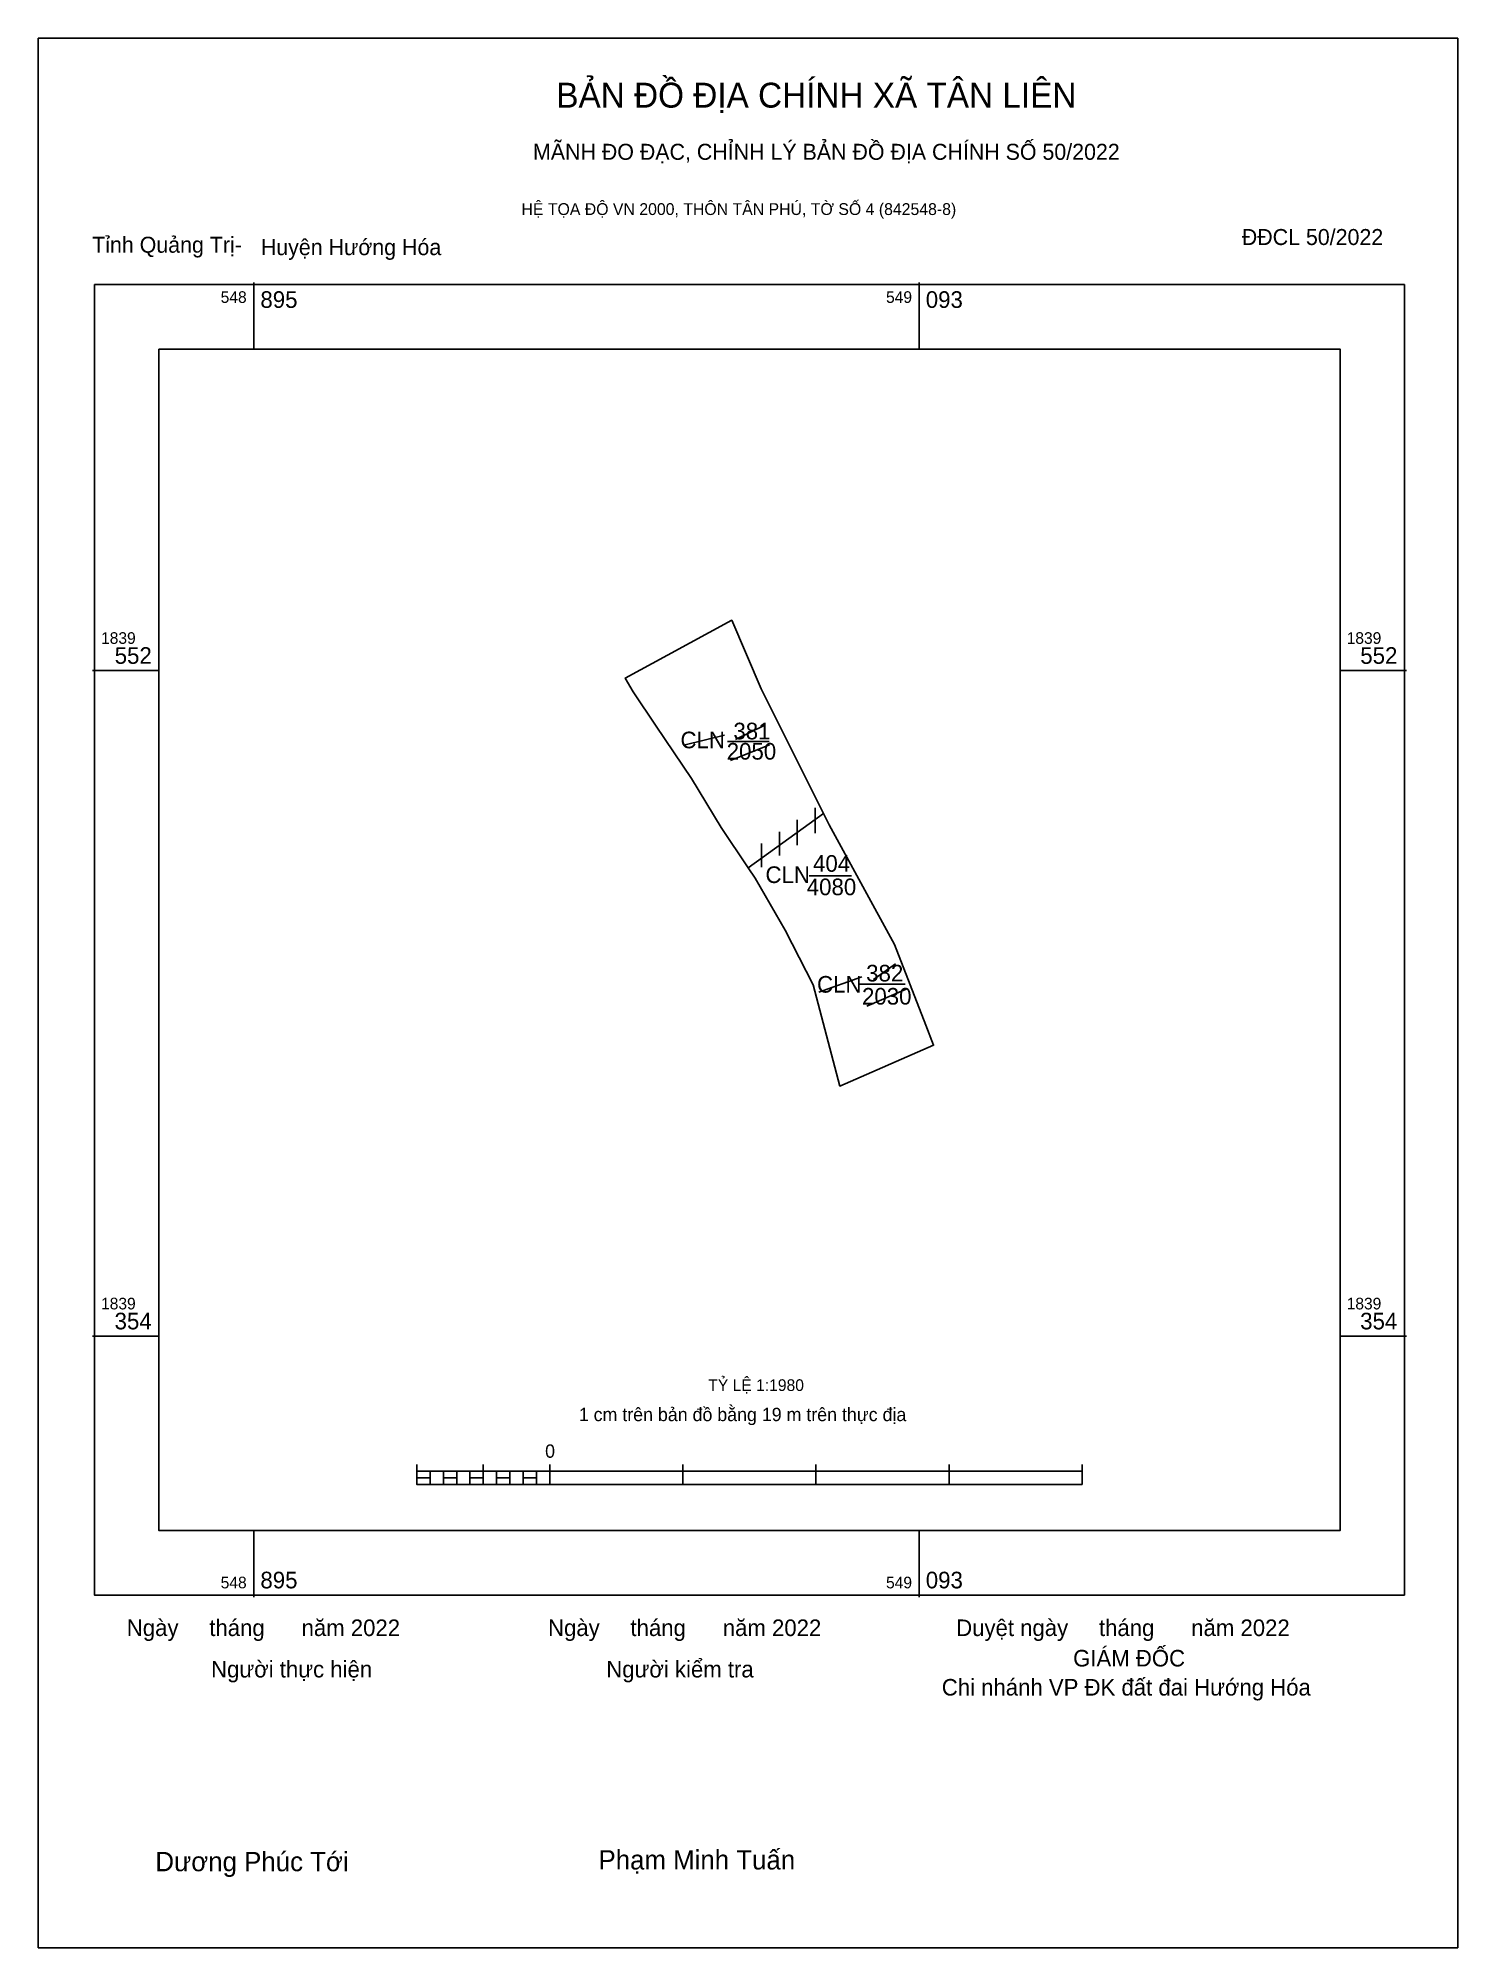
# Model space of a CAD drawing. Extents: x 548831 to 549254, y 1839173 to 1839741.
import ezdxf

# ---------------------------------------------------------------- set-up
doc = ezdxf.new("R2010")
doc.units = 0
for name, color, linetype in [('Level 10', 7, 'Continuous'), ('Level 13', 7, 'Continuous'), ('Level 15', 7, 'Continuous'), ('Level 49', 7, 'Continuous'), ('Level 6', 7, 'Continuous'), ('Level 62', 7, 'Continuous'), ('Level 63', 7, 'Continuous'), ('Level 9', 7, 'Continuous')]:
    doc.layers.add(name, color=color, linetype=linetype)

msp = doc.modelspace()

# ---------------------------------------------------------------- linework, layer by layer
at = {"layer": 'Level 10'}
msp.add_lwpolyline([(549065.18, 1839510.14), (549066.87, 1839506.77), (549086.27, 1839471.23), (549095.58, 1839447.19), (549097.9, 1839441.19), (549070.03, 1839429.04), (549062.05, 1839459.2), (549053.74, 1839475.46), (549044.81, 1839490.91), (549042.73, 1839494), (549034.67, 1839505.97), (549025.88, 1839520.59), (549015.35, 1839536.15), (549008.54, 1839546.32), (549006.15, 1839550.47), (549018.72, 1839557.29), (549037.83, 1839567.65), (549046.64, 1839547.21)], close=True, dxfattribs=at)
at = {"layer": 'Level 13'}
msp.add_line((549060.89, 1839491.64), (549073.46, 1839491.64), dxfattribs=at)
at = {"layer": 'Level 15'}
msp.add_lwpolyline([(548831.45, 1839740.82), (549253.93, 1839740.82), (549253.93, 1839172.69), (548831.45, 1839172.69)], close=True, dxfattribs=at)
at = {"layer": 'Level 49'}
for p, q in [((549036.6, 1839531.61), (549049, 1839531.61)), ((549042.73, 1839494), (549065.18, 1839510.14)), ((549075.78, 1839459.37), (549089.42, 1839459.37))]:
    msp.add_line(p, q, dxfattribs=at)
at = {"layer": 'Level 62'}
msp.add_lwpolyline([(548867.37, 1839648.33), (549218.87, 1839648.33), (549218.87, 1839296.84), (548867.37, 1839296.84)], close=True, dxfattribs=at)
at = {"layer": 'Level 63'}
for p, q in [((548895.6, 1839668.14), (548895.6, 1839648.33)), ((549093.61, 1839668.14), (549093.61, 1839648.33)), ((548847.57, 1839552.71), (548867.37, 1839552.71)), ((549218.87, 1839552.71), (549238.67, 1839552.71)), ((548847.57, 1839354.7), (548867.37, 1839354.7)), ((549218.87, 1839354.7), (549238.67, 1839354.7)), ((548944.11, 1839316.51), (548944.11, 1839310.57)), ((548944.11, 1839314.53), (549142.12, 1839314.53)), ((548948.07, 1839314.53), (548948.07, 1839310.57)), ((548952.03, 1839314.53), (548952.03, 1839310.57)), ((548955.99, 1839314.53), (548955.99, 1839310.57)), ((548959.95, 1839314.53), (548959.95, 1839310.57)), ((548963.91, 1839316.51), (548963.91, 1839310.57)), ((548963.91, 1839314.53), (548963.91, 1839310.57)), ((548967.87, 1839314.53), (548967.87, 1839310.57)), ((548971.83, 1839314.53), (548971.83, 1839310.57)), ((548975.79, 1839314.53), (548975.79, 1839310.57)), ((548979.75, 1839314.53), (548979.75, 1839310.57)), ((548983.71, 1839316.51), (548983.71, 1839310.57)), ((548983.71, 1839314.53), (548983.71, 1839310.57)), ((549023.31, 1839316.51), (549023.31, 1839310.57)), ((549062.92, 1839316.51), (549062.92, 1839310.57)), ((549102.52, 1839316.51), (549102.52, 1839310.57)), ((549142.12, 1839316.51), (549142.12, 1839310.57)), ((548944.11, 1839310.57), (549142.12, 1839310.57)), ((548895.6, 1839296.84), (548895.6, 1839277.03)), ((549093.61, 1839296.84), (549093.61, 1839277.03))]:
    msp.add_line(p, q, dxfattribs=at)
for points in [[(548848.18, 1839667.52), (549238.05, 1839667.52), (549238.05, 1839277.65), (548848.18, 1839277.65)], [(548944.11, 1839312.55), (548948.07, 1839312.55), (548948.07, 1839310.57), (548944.11, 1839310.57)], [(548944.11, 1839312.55), (548948.07, 1839312.55), (548948.07, 1839310.57), (548944.11, 1839310.57)], [(548952.03, 1839312.55), (548955.99, 1839312.55), (548955.99, 1839310.57), (548952.03, 1839310.57)], [(548959.95, 1839312.55), (548963.91, 1839312.55), (548963.91, 1839310.57), (548959.95, 1839310.57)], [(548967.87, 1839312.55), (548971.83, 1839312.55), (548971.83, 1839310.57), (548967.87, 1839310.57)], [(548975.79, 1839312.55), (548979.75, 1839312.55), (548979.75, 1839310.57), (548975.79, 1839310.57)]]:
    msp.add_lwpolyline(points, close=True, dxfattribs=at)
at = {"layer": 'Level 9'}
for p, q in [((549047.48, 1839536.3), (549038.97, 1839532.21)), ((549035.68, 1839533.45), (549023.57, 1839530.49)), ((549049.11, 1839530.54), (549037.45, 1839525.96)), ((549062.69, 1839511.88), (549062.69, 1839504.35)), ((549057.33, 1839508.28), (549057.33, 1839500.75)), ((549046.7, 1839501.19), (549046.7, 1839494.2)), ((549052.06, 1839504.69), (549052.06, 1839497.7)), ((549076.54, 1839461.61), (549063.75, 1839457.03)), ((549086.58, 1839465.45), (549080.03, 1839460.82)), ((549089.78, 1839457.91), (549078.02, 1839452.84))]:
    msp.add_line(p, q, dxfattribs=at)

# ---------------------------------------------------------------- texts
at = {"layer": 'Level 13'}
for s, p in [('CLN', (549047.89, 1839489.48)), ('404', (549062.04, 1839492.83)), ('4080', (549060.17, 1839485.85))]:
    msp.add_text(s, height=4.95, dxfattribs=at).set_placement(p)
at = {"layer": 'Level 49'}
for s, p in [('CLN', (549022.59, 1839529.56)), ('381', (549038.34, 1839532.22)), ('2050', (549036.35, 1839526.19)), ('CLN', (549063.23, 1839456.86)), ('382', (549077.86, 1839460.19)), ('2030', (549076.62, 1839453.31))]:
    msp.add_text(s, height=4.95, dxfattribs=at).set_placement(p)
at = {"layer": 'Level 6'}
msp.add_text('TỶ LỆ 1:1980', height=3.4809, dxfattribs=at).set_placement((549030.87, 1839338.35))
at = {"layer": 'Level 63'}
for s, height, p in [('BẢN ĐỒ ĐỊA CHÍNH XÃ TÂN LIÊN', 7.413, (548985.64, 1839720.17)), ('MÃNH ĐO ĐẠC, CHỈNH LÝ BẢN ĐỒ ĐỊA CHÍNH SỐ 50/2022', 4.7567, (548978.7, 1839704.64)), ('HỆ TỌA ĐỘ VN 2000, THÔN TÂN PHÚ, TỜ SỐ 4 (842548-8)', 3.5212, (548975.28, 1839688.22)), ('548', 3.465, (548885.76, 1839662.07)), ('895', 4.95, (548897.58, 1839660.59)), ('549', 3.465, (549083.77, 1839662.07)), ('093', 4.95, (549095.59, 1839660.59)), ('1839', 3.465, (548850.16, 1839560.63)), ('1839', 3.465, (549220.85, 1839560.63)), ('552', 4.95, (548854.22, 1839554.69)), ('552', 4.95, (549224.9, 1839554.69)), ('1839', 3.465, (548850.16, 1839362.62)), ('1839', 3.465, (549220.85, 1839362.62)), ('354', 4.95, (548854.19, 1839356.68)), ('354', 4.95, (549224.87, 1839356.68)), ('1 cm trên bản đồ bằng 19 m trên thực địa', 3.9603, (548992.34, 1839329.38)), ('0', 3.96, (548982.31, 1839318.49)), ('895', 4.95, (548897.58, 1839279.63)), ('093', 4.95, (549095.59, 1839279.63)), ('548', 3.465, (548885.76, 1839279.63)), ('549', 3.465, (549083.77, 1839279.63)), ('Ngày     tháng      năm 2022', 4.9272, (548857.83, 1839265.44)), ('Ngày     tháng      năm 2022', 4.9272, (548983.18, 1839265.44)), ('Duyệt ngày     tháng      năm 2022', 4.9272, (549104.64, 1839265.44)), ('GIÁM ĐỐC', 4.927, (549139.44, 1839256.39)), ('Người thực hiện', 4.9272, (548882.9, 1839253.12)), ('Người kiểm tra', 4.9272, (549000.5, 1839253.12)), ('Chi nhánh VP ĐK đất đai Hướng Hóa', 4.9272, (549100.36, 1839247.74)), ('Dương Phúc Tới', 5.7471, (548866.32, 1839195.47)), ('Phạm Minh Tuấn', 5.7471, (548998.2, 1839195.99))]:
    msp.add_text(s, height=height, dxfattribs=at).set_placement(p)
at = {"layer": 'Level 9'}
for s, p in [('Tỉnh Quảng Trị-', (548847.52, 1839676.99)), ('ĐĐCL 50/2022', (549189.64, 1839679.29)), ('Huyện Hướng Hóa', (548897.71, 1839676.28))]:
    msp.add_text(s, height=4.7567, dxfattribs=at).set_placement(p)

doc.saveas('drawing.dxf')
